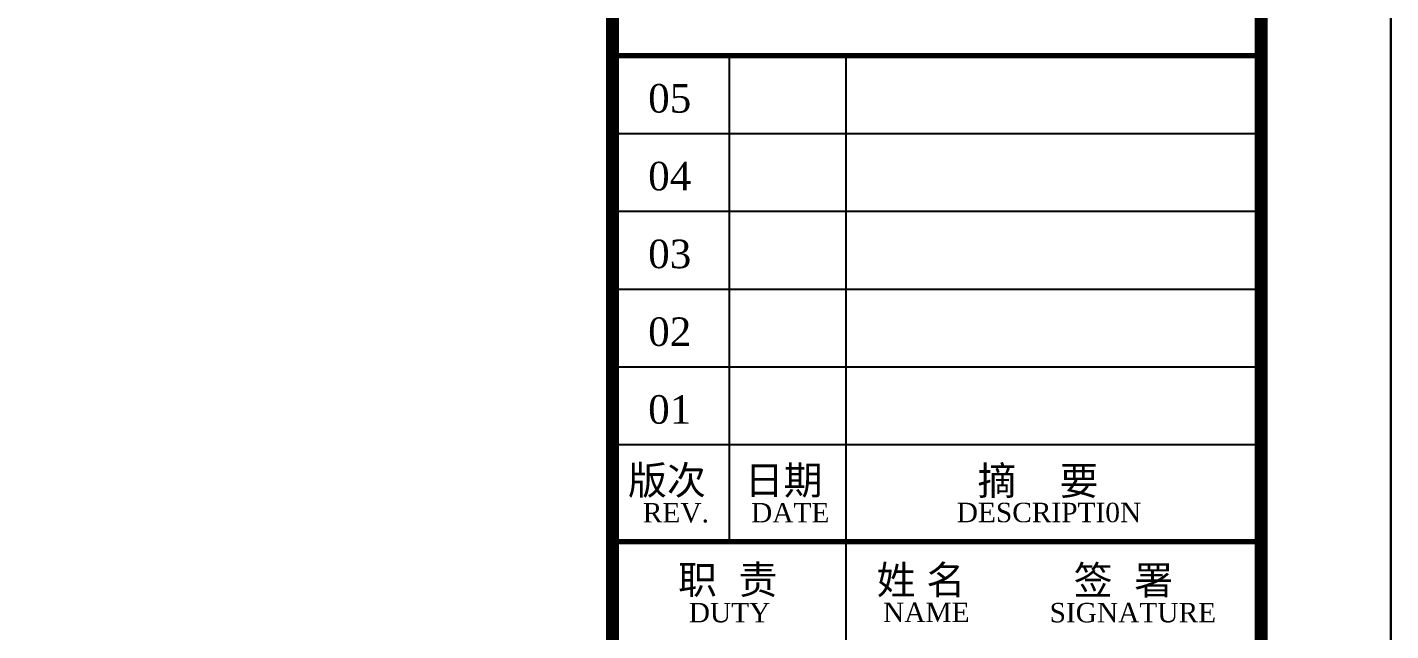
# Model space of a CAD drawing. Extents: x 498328 to 716449, y -893371 to -467753.
# Drawn here: x 705937 to 716449, y -665260 to -660605 of the extents above; entities that cross this region are included whole.
import ezdxf

# ---------------------------------------------------------------- set-up
doc = ezdxf.new("R2010")
doc.units = 0
doc.header["$LTSCALE"] = 1000
doc.layers.get('0').update_dxf_attribs({"linetype": 'CONTINUOUS'})
for name, color, linetype in [('PUB_TITLE', 4, 'CONTINUOUS'), ('TK-PUBLIC', 7, 'CONTINUOUS'), ('通用-图框C-SHET', 141, 'CONTINUOUS')]:
    doc.layers.add(name, color=color, linetype=linetype)
doc.layers.add('yichutu', color=7, linetype='CONTINUOUS', true_color=0xffffff, plot=False)
doc.styles.add('标识1', font='times.ttf')

# ---------------------------------------------------------------- blocks, each defined once
blk = doc.blocks.new('yct-841-594-84100-59400-100-1000.0')
at = {"layer": 'yichutu', "color": 7, "true_color": 0xffffff}
blk.add_lwpolyline([(0, 0), (0, 59400), (84100, 59400), (84100, 0)], close=True, dxfattribs=at)
blk = doc.blocks.new('图框1')
at = {"layer": '通用-图框C-SHET', "const_width": 40}
blk.add_lwpolyline([(704539, -228356), (709539, -228356)], dxfattribs=at)
at = {"layer": 'TK-PUBLIC', "style": '标识1'}
for s, height, p in [('职  责', 220, (705044, -228760)), ('姓 名', 220, (706576, -228762)), ('签  署', 220, (708095, -228764)), ('DUTY', 150, (705127, -228979)), ('NAME', 150, (706625, -228977)), ('SIGNATURE', 150, (707909, -228979))]:
    blk.add_text(s, height=height, dxfattribs=at).set_placement(p)

msp = doc.modelspace()

# ---------------------------------------------------------------- linework, layer by layer
at = {"layer": 'PUB_TITLE'}
msp.add_lwpolyline([(632349.2, -681323.8), (716449.2, -681323.8), (716449.2, -621923.8), (632349.2, -621923.8)], close=True, dxfattribs=at)
at = {"layer": 'PUB_TITLE', "const_width": 100}
msp.add_lwpolyline([(634849.2, -680323.8), (715449.2, -680323.8), (715449.2, -622923.8), (634849.2, -622923.8)], close=True, dxfattribs=at)
at = {"layer": '通用-图框C-SHET'}
for p, q in [((711349.2, -660823.8), (711349.2, -664573.8)), ((712249.2, -660823.8), (712249.2, -671323.8)), ((710449.2, -661423.8), (715449.2, -661423.8)), ((710449.2, -662023.8), (715449.2, -662023.8)), ((710449.2, -662623.8), (715449.2, -662623.8)), ((710449.2, -663223.8), (715449.2, -663223.8)), ((710449.2, -663823.8), (715449.2, -663823.8))]:
    msp.add_line(p, q, dxfattribs=at)
for points, const_width in [([(710449.2, -680323.8), (710449.2, -654373.8)], 100), ([(710449.2, -660823.8), (715449.2, -660823.8)], 40), ([(710449.2, -660823.8), (715449.2, -660823.8)], 40), ([(710449.2, -664573.8), (715449.2, -664573.8)], 40)]:
    msp.add_lwpolyline(points, dxfattribs=dict(at, const_width=const_width))

# ---------------------------------------------------------------- block references
at = {"color": 1, "lineweight": 13}
msp.add_blockref('图框1', (5909.8, -436216.2), dxfattribs=at)
at = {"layer": 'yichutu'}
msp.add_blockref('yct-841-594-84100-59400-100-1000.0', (632349.2, -681323.8), dxfattribs=at)

# ---------------------------------------------------------------- texts
at = {"layer": 'TK-PUBLIC', "style": '标识1'}
for s, height, p in [('05', 220, (710724, -661263)), ('04', 220, (710724, -661863)), ('03', 220, (710724, -662463)), ('02', 220, (710724, -663063)), ('01', 220, (710724, -663663)), ('版次', 220, (710568.2, -664208.7)), ('日期', 220, (711468.2, -664208.7)), ('摘    要', 220, (713263.2, -664212.4)), ('REV.', 150, (710682.4, -664424.5)), ('DATE', 150, (711517.1, -664424.5)), ('DESCRIPTI0N', 150, (713102.9, -664422.6))]:
    msp.add_text(s, height=height, dxfattribs=at).set_placement(p)

doc.saveas('drawing.dxf')
